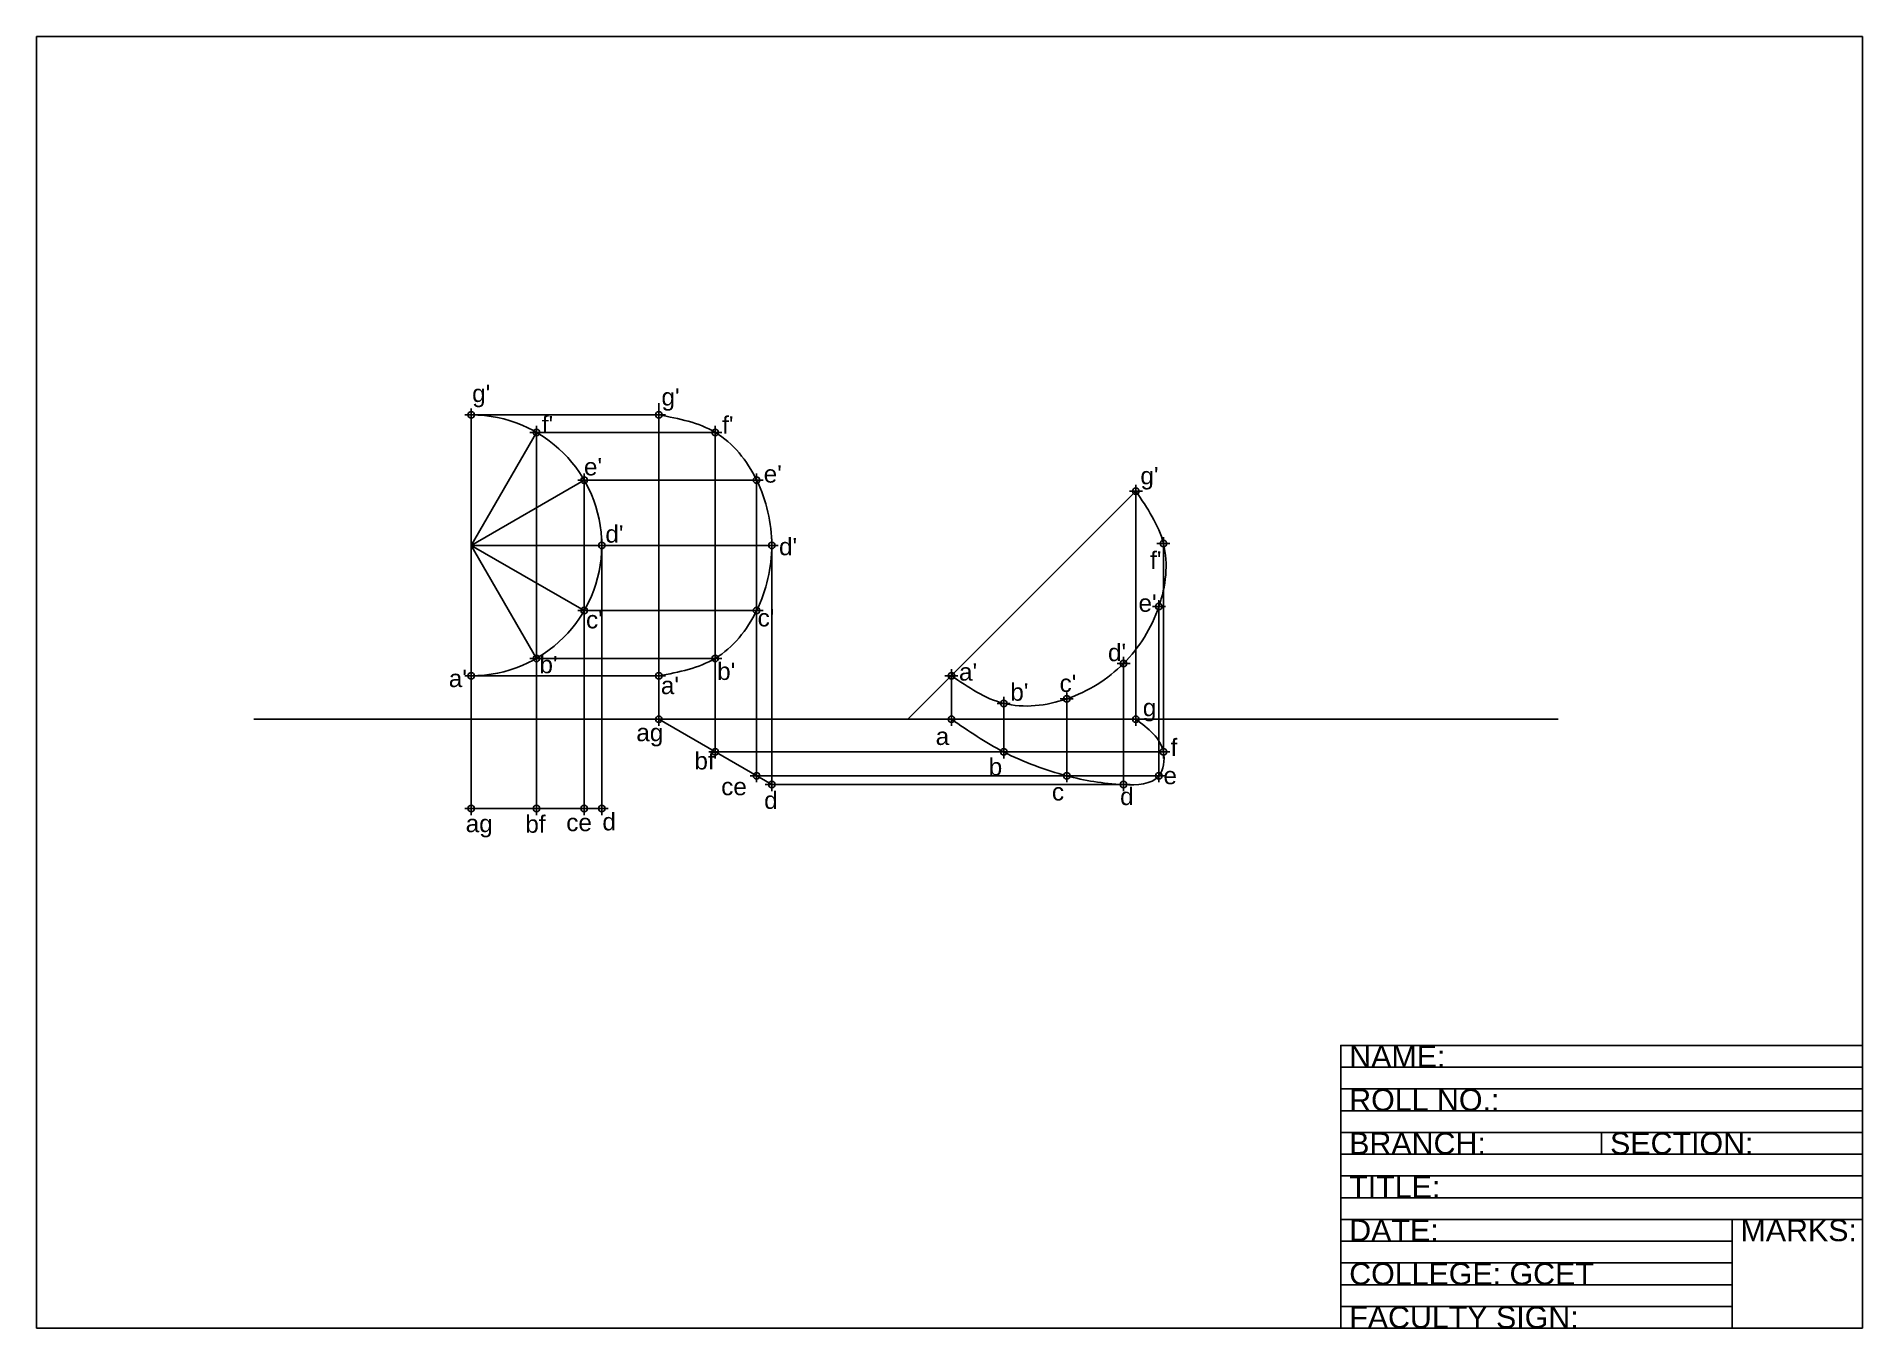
# Model space of a CAD drawing. Header units: millimetres. Extents: x 0 to 420, y 0 to 297.
import ezdxf

# ---------------------------------------------------------------- set-up
doc = ezdxf.new("R2010")
doc.units = ezdxf.units.MM
doc.header["$PDMODE"] = 34
doc.header["$PDSIZE"] = 1.5
doc.styles.get("Standard").update_dxf_attribs({"font": 'arial.ttf'})

msp = doc.modelspace()

# ---------------------------------------------------------------- linework, layer by layer
for p, q in [((100, 210), (100, 150)), ((100, 210), (143.14, 210)), ((143.14, 140), (143.14, 212.69)), ((143.14, 210), (143.14, 150)), ((100, 180), (115, 205.98)), ((115, 205.98), (115, 119.48)), ((115, 205.98), (156.13, 205.98)), ((156.13, 154.02), (156.13, 205.98)), ((100, 180), (125.98, 195)), ((125.98, 195), (125.98, 119.48)), ((125.98, 195), (165.64, 195)), ((165.64, 165), (165.64, 195)), ((252.87, 192.43), (200.44, 140)), ((252.87, 192.43), (252.87, 140)), ((100, 180), (130, 180)), ((100, 180), (125.98, 165)), ((100, 180), (115, 154.02)), ((130, 180), (130, 119.48)), ((130, 180), (169.12, 180)), ((169.12, 125), (169.12, 180)), ((259.21, 180.4), (259.21, 132.5)), ((125.98, 165), (165.64, 165)), ((165.64, 127.01), (165.64, 165)), ((258.17, 165.91), (258.17, 127.01)), ((115, 154.02), (156.13, 154.02)), ((156.13, 132.5), (156.13, 154.02)), ((250.03, 152.84), (250.03, 125)), ((100, 150), (100, 119.48)), ((100, 150), (143.14, 150)), ((210.44, 150), (210.44, 140)), ((222.47, 143.66), (222.47, 132.5)), ((236.96, 144.7), (236.96, 127.01)), ((50, 140), (350, 140)), ((143.14, 140), (169.12, 125)), ((156.13, 132.5), (259.21, 132.5)), ((165.64, 127.01), (258.17, 127.01)), ((169.12, 125), (250.03, 125)), ((100, 119.48), (130, 119.48)), ((420, 60), (300, 60)), ((420, 55), (300, 55)), ((420, 50), (300, 50)), ((420, 45), (300, 45)), ((360, 40), (360, 45)), ((420, 40), (300, 40)), ((420, 35), (300, 35)), ((420, 30), (300, 30)), ((420, 25), (300, 25)), ((420, 25), (300, 25)), ((390, 0), (390, 25)), ((390, 20), (300, 20)), ((390, 15), (300, 15)), ((390, 10), (300, 10)), ((390, 5), (300, 5)), ((420, 0), (300, 0)), ((420, 0), (360, 0))]:
    msp.add_line(p, q)
for points in [[(0, 0), (420, 0), (420, 297), (0, 297)], [(420, 0), (300, 0), (300, 65), (420, 65)]]:
    msp.add_lwpolyline(points, close=True)
msp.add_arc((100, 180), 30, 270, 90)
for points in [[(143.14, 150), (156.13, 154.02), (165.64, 165), (169.12, 180), (165.64, 195), (156.13, 205.98), (143.14, 210)], [(210.44, 150), (222.47, 143.66), (236.96, 144.7), (250.03, 152.84), (258.17, 165.91), (259.21, 180.4), (252.87, 192.43)], [(210.44, 140), (222.47, 132.5), (236.96, 127.01), (250.03, 125), (258.17, 127.01), (259.21, 132.5), (252.87, 140)]]:
    msp.add_spline(points, degree=3)
for p in [(100, 210), (143.14, 210), (115, 205.98), (156.13, 205.98), (125.98, 195), (165.64, 195), (252.87, 192.43), (130, 180), (169.12, 180), (259.21, 180.4), (125.98, 165), (165.64, 165), (258.17, 165.91), (115, 154.02), (156.13, 154.02), (100, 150), (143.14, 150), (250.03, 152.84), (210.44, 150), (222.47, 143.66), (236.96, 144.7), (143.14, 140), (210.44, 140), (252.87, 140), (156.13, 132.5), (222.47, 132.5), (259.21, 132.5), (165.64, 127.01), (169.12, 125), (236.96, 127.01), (250.03, 125), (258.17, 127.01), (100, 119.48), (115, 119.48), (125.98, 119.48), (130, 119.48)]:
    msp.add_point(p)

# ---------------------------------------------------------------- texts
for s, height, p in [("g'", 4, (100.2, 212.94)), ("g'", 4, (143.75, 212.14)), ("f'", 4, (116.22, 205.78)), ("f'", 4, (157.7, 205.69)), ("e'", 4, (125.92, 196.08)), ("e'", 4, (167.26, 194.42)), ("g'", 4, (253.91, 194.02)), ("d'", 4, (130.84, 180.62)), ("d'", 4, (170.78, 177.72)), ("f'", 4, (256.14, 174.6)), ("e'", 4, (253.47, 164.73)), ("c'", 4, (126.4, 160.91)), ("c'", 4, (165.86, 161.35)), ("d'", 4, (246.45, 153.37)), ("a'", 4, (94.83, 147.41)), ("b'", 4, (115.68, 150.59)), ("b'", 4, (156.56, 149.05)), ("a'", 4, (212.19, 148.9)), ("a'", 4, (143.61, 145.79)), ("b'", 4, (223.99, 144.27)), ("c'", 4, (235.32, 146.29)), ('g', 4, (254.47, 140.71)), ('ag', 4, (137.96, 134.96)), ('a', 4, (206.82, 134.1)), ('f', 4, (260.87, 131.54)), ('bf', 4, (151.33, 128.46)), ('b', 4, (219.02, 127.08)), ('e', 4, (259.21, 125.07)), ('ce', 4, (157.49, 122.54)), ('d', 4, (167.37, 119.41)), ('c', 4, (233.55, 121.33)), ('d', 4, (249.24, 120.28)), ('bf', 4, (112.43, 113.91)), ('d', 4, (130.16, 114.46)), ('ag', 4, (98.72, 114.04)), ('ce', 4, (121.85, 114.28)), (' NAME:', 5, (300, 60)), (' ROLL NO.:', 5, (300, 50)), (' BRANCH: ', 5, (300, 40)), (' SECTION:', 5, (360, 40)), (' TITLE:', 5, (300, 30)), (' DATE: ', 5, (300, 20)), (' MARKS:', 5, (390, 20)), (' COLLEGE: GCET', 5, (300, 10)), (' FACULTY SIGN:', 5, (300, 0))]:
    msp.add_text(s, height=height).set_placement(p)

doc.saveas('drawing.dxf')
